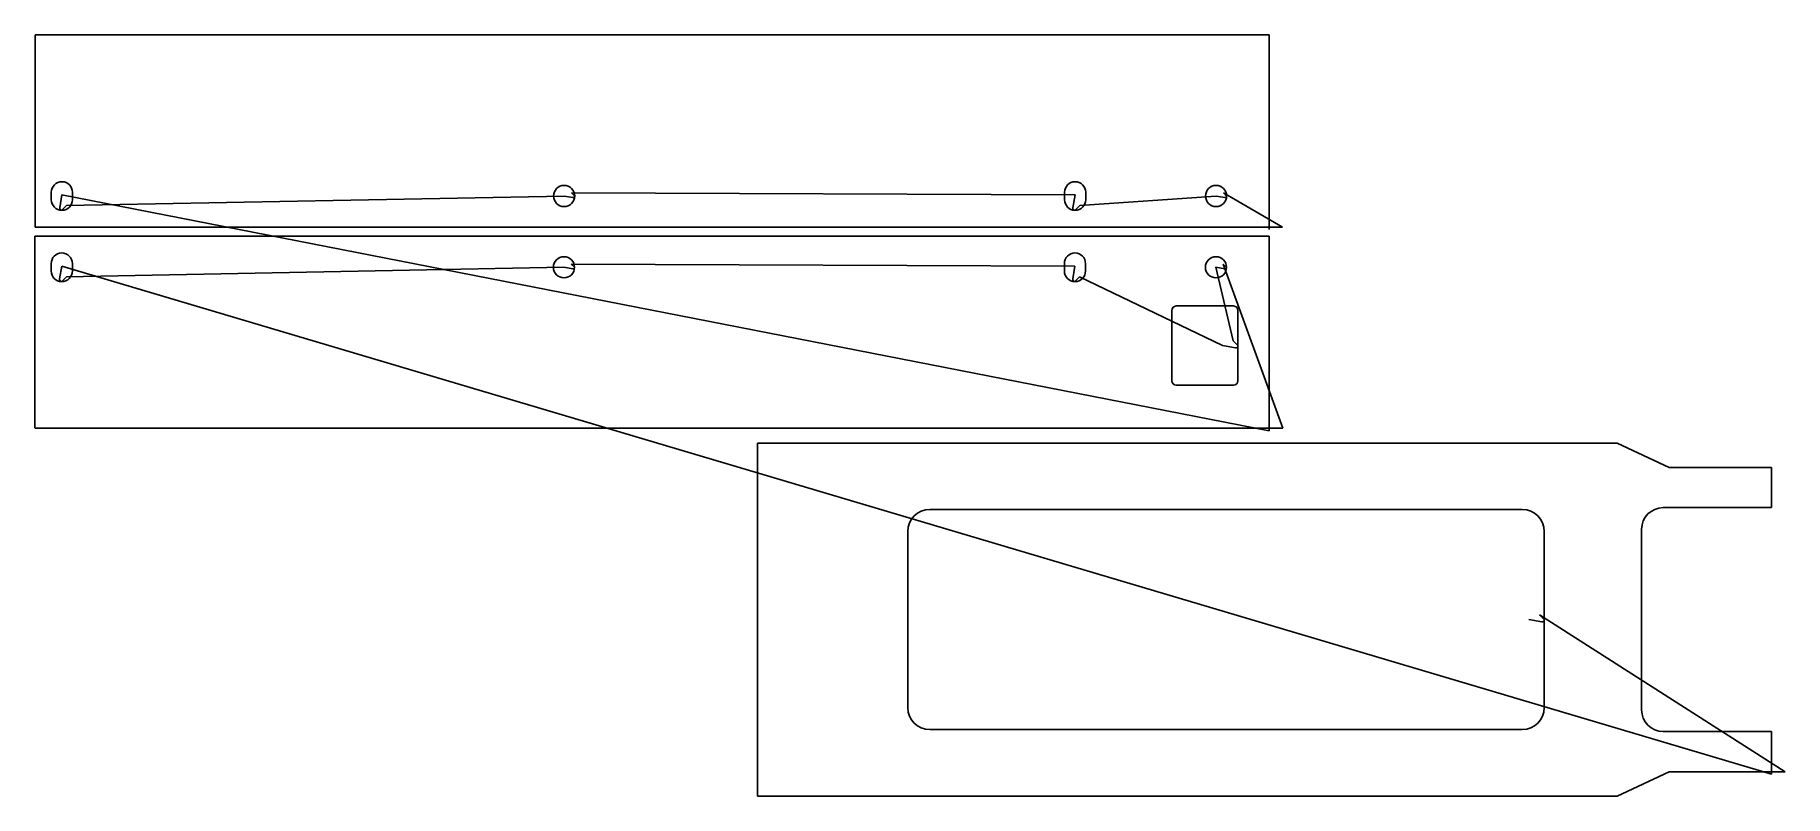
# Model space of a CAD drawing. Header units: metres. Extents: x 18 to 3991, y 221 to 1949.
import ezdxf

# ---------------------------------------------------------------- set-up
doc = ezdxf.new("R2010")
doc.units = ezdxf.units.M

msp = doc.modelspace()

# ---------------------------------------------------------------- linework, layer by layer
at = {"layer": 'TOOL_0'}
for p, q in [((18.542, 1512.661), (18.542, 1949.161)), ((18.542, 1949.161), (2820.042, 1949.161)), ((2820.042, 1949.161), (2820.042, 1512.661)), ((55.288, 1591.909), (55.288, 1574.909)), ((103.288, 1574.909), (103.288, 1591.909)), ((1243.289, 1583.41), (1236.016, 1590.683)), ((1236.016, 1590.683), (2379.29, 1585.91)), ((2355.29, 1591.91), (2355.29, 1574.91)), ((2403.29, 1574.91), (2403.29, 1591.91)), ((2723.291, 1583.411), (2716.018, 1590.684)), ((2716.018, 1590.684), (2850.394, 1512.661)), ((79.288, 1585.909), (74.358, 1556.742)), ((2819.714, 1050.227), (79.288, 1585.909)), ((79.288, 1550.909), (89.895, 1561.516)), ((89.895, 1561.516), (1219.289, 1583.41)), ((1219.289, 1583.41), (1239.289, 1580.029)), ((2379.29, 1585.91), (2374.36, 1556.743)), ((2379.29, 1550.91), (2389.897, 1561.517)), ((2389.897, 1561.517), (2699.291, 1583.411)), ((2699.291, 1583.411), (2719.291, 1580.03)), ((2820.042, 1512.661), (18.542, 1512.661)), ((2850.394, 1512.661), (2820.042, 1512.661)), ((2820.042, 1512.661), (2820.042, 1507.27)), ((18.214, 1055.85), (18.214, 1492.35)), ((18.214, 1492.35), (2819.714, 1492.35)), ((2819.714, 1492.35), (2819.714, 1055.85)), ((54.962, 1430.097), (54.962, 1413.097)), ((78.962, 1424.096), (74.032, 1394.93)), ((3960.143, 270.476), (78.962, 1424.096)), ((78.962, 1389.097), (89.569, 1399.704)), ((89.569, 1399.704), (1218.963, 1421.597)), ((102.962, 1413.097), (102.962, 1430.097)), ((1218.963, 1421.597), (1238.963, 1418.217)), ((1242.963, 1421.598), (1235.69, 1428.871)), ((1235.69, 1428.871), (2378.963, 1424.098)), ((2354.963, 1430.099), (2354.963, 1413.099)), ((2378.963, 1424.098), (2374.033, 1394.932)), ((2378.963, 1389.099), (2389.57, 1399.706)), ((2389.57, 1399.706), (2713.964, 1243.599)), ((2402.963, 1413.099), (2402.963, 1430.099)), ((2738.357, 1254.206), (2698.964, 1421.599)), ((2698.964, 1421.599), (2718.964, 1418.219)), ((2722.964, 1421.6), (2715.691, 1428.873)), ((2715.691, 1428.873), (2850.726, 1055.85)), ((2598.964, 1323.599), (2598.964, 1163.599)), ((2738.964, 1333.599), (2608.964, 1333.599)), ((2748.964, 1243.599), (2748.964, 1323.599)), ((2713.964, 1243.599), (2743.131, 1238.669)), ((2748.964, 1243.599), (2738.357, 1254.206)), ((2748.964, 1163.599), (2748.964, 1243.599)), ((2608.964, 1153.599), (2738.964, 1153.599)), ((2819.714, 1055.85), (18.214, 1055.85)), ((2850.726, 1055.85), (2819.714, 1055.85)), ((2819.714, 1055.85), (2819.714, 1050.227)), ((1658.643, 220.623), (1658.643, 1022.123)), ((1658.643, 1022.123), (3609.559, 1022.123)), ((3609.559, 1022.123), (3727.559, 967.123)), ((3727.559, 967.123), (3960.143, 967.123)), ((3960.143, 967.123), (3960.143, 875.623)), ((3960.143, 875.623), (3714.393, 875.623)), ((3394.394, 871.372), (2049.394, 871.372)), ((1999.394, 821.372), (1999.394, 421.372)), ((3444.394, 621.372), (3444.394, 821.372)), ((3665.143, 826.373), (3665.143, 416.373)), ((3409.394, 621.372), (3438.561, 616.442)), ((3444.394, 621.372), (3433.787, 631.979)), ((3433.787, 631.979), (3990.744, 275.623)), ((3444.394, 421.372), (3444.394, 621.372)), ((2049.394, 371.372), (3394.394, 371.372)), ((3714.393, 367.123), (3960.143, 367.123)), ((3960.143, 367.123), (3960.143, 275.623)), ((3727.559, 275.623), (3609.559, 220.623)), ((3960.143, 275.623), (3727.559, 275.623)), ((3990.744, 275.623), (3960.143, 275.623)), ((3960.143, 275.623), (3960.143, 270.476)), ((3609.559, 220.623), (1658.643, 220.623))]:
    msp.add_line(p, q, dxfattribs=at)
for centre, radius, start, end in [((79.288, 1591.909), 24, 0, 180), ((1219.289, 1583.41), 24, 0, 180), ((2379.29, 1591.91), 24, 0, 180), ((2699.291, 1583.411), 24, 0, 180), ((79.288, 1574.909), 24, 180, 270), ((79.288, 1555.909), 5, 170.409571, 270), ((79.288, 1574.909), 24, 270, 0), ((1219.289, 1583.41), 24, 180, 0), ((1239.86, 1583.41), 3.429, 260.41406, 0), ((2379.29, 1574.91), 24, 180, 270), ((2379.29, 1555.91), 5, 170.409571, 270), ((2379.29, 1574.91), 24, 270, 0), ((2699.291, 1583.411), 24, 180, 0), ((2719.862, 1583.411), 3.429, 260.41406, 0), ((78.962, 1430.097), 24, 0, 180), ((1218.963, 1421.598), 24, 0, 180), ((2378.963, 1430.099), 24, 0, 180), ((2698.964, 1421.6), 24, 0, 180), ((78.962, 1413.097), 24, 180, 270), ((78.962, 1394.097), 5, 170.409571, 270), ((78.962, 1413.097), 24, 270, 0), ((1218.963, 1421.598), 24, 180, 0), ((1239.534, 1421.598), 3.429, 260.41406, 0), ((2378.963, 1413.099), 24, 180, 270), ((2378.963, 1394.099), 5, 170.409571, 270), ((2378.963, 1413.099), 24, 270, 0), ((2698.964, 1421.6), 24, 180, 0), ((2719.535, 1421.6), 3.429, 260.41406, 0), ((2608.964, 1323.599), 10, 90, 180), ((2738.964, 1323.599), 10, 0, 90), ((2743.964, 1243.599), 5, 260.409571, 0), ((2608.964, 1163.599), 10, 180, 270), ((2738.964, 1163.599), 10, 270, 0), ((3714.393, 826.373), 49.25, 90, 180), ((2049.394, 821.372), 50, 90, 180), ((3394.394, 821.372), 50, 0, 90), ((3439.394, 621.372), 5, 260.409571, 0), ((2049.394, 421.372), 50, 180, 270), ((3394.394, 421.372), 50, 270, 0), ((3714.393, 416.373), 49.25, 180, 270)]:
    msp.add_arc(centre, radius, start, end, dxfattribs=at)

doc.saveas('drawing.dxf')
